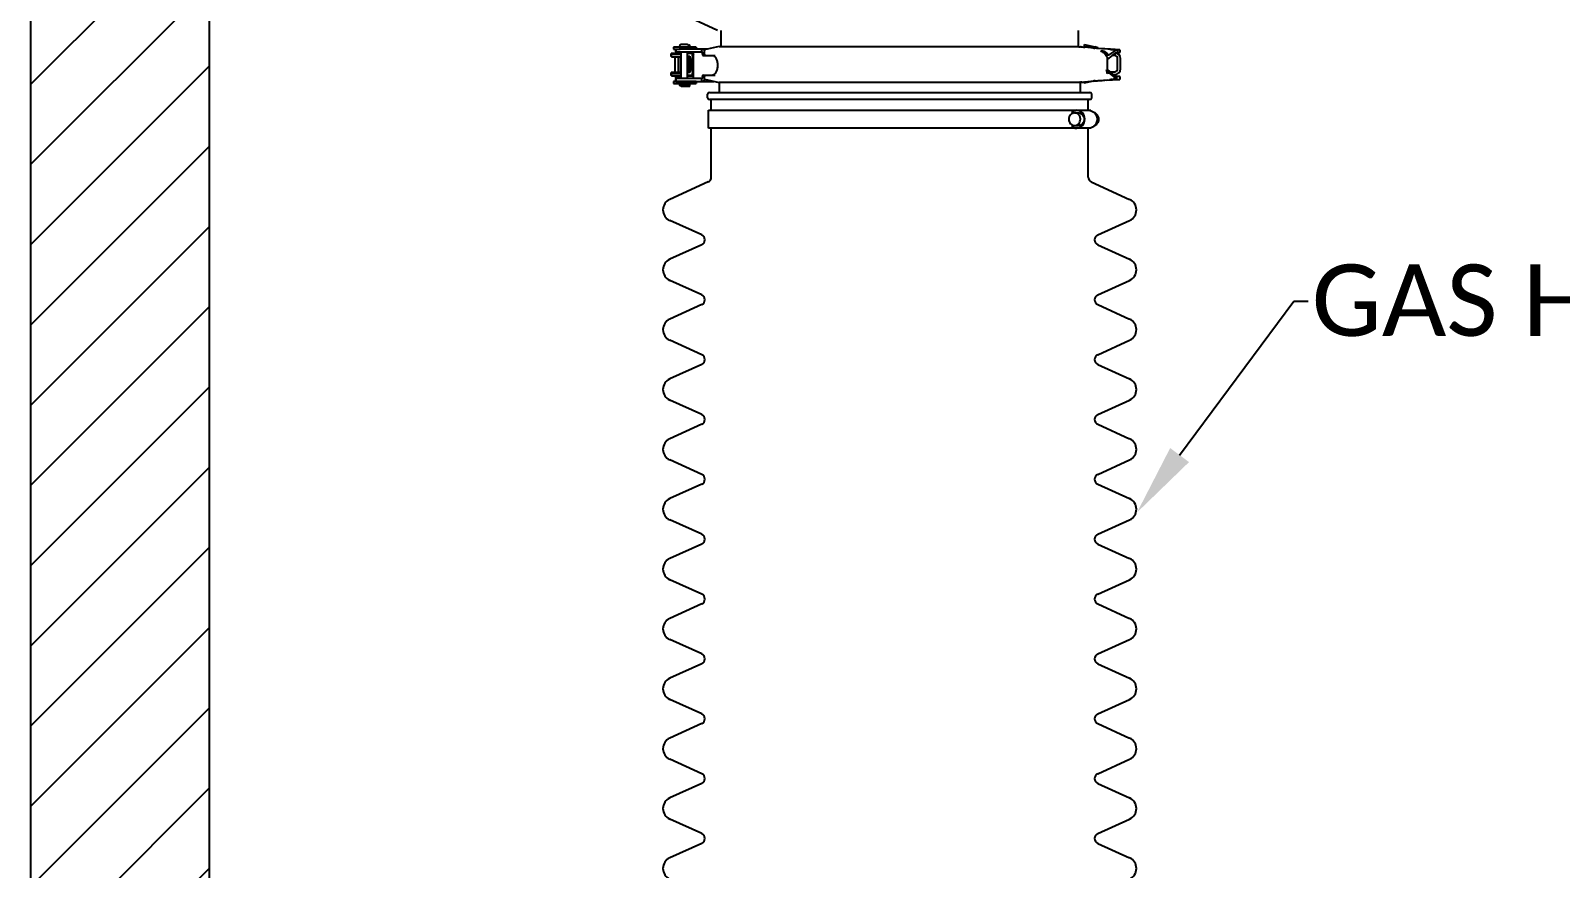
# Model space of a CAD drawing. Header units: millimetres. Extents: x 7589 to 12925, y 625 to 5429.
# Drawn here: x 11622 to 12478, y 3878 to 4347 of the extents above; entities that cross this region are included whole.
import ezdxf
from ezdxf import colors
from ezdxf.entities.mleader import LeaderData, LeaderLine
from ezdxf.math import Vec2, Vec3

# ---------------------------------------------------------------- set-up
doc = ezdxf.new("R2010")
doc.units = ezdxf.units.MM
doc.header["$LTSCALE"] = 307.34
doc.layers.get('0').update_dxf_attribs({"linetype": 'CONTINUOUS'})
doc.styles.get("Standard").update_dxf_attribs({"font": 'calibri.ttf'})

msp = doc.modelspace()

# ---------------------------------------------------------------- hatches: boundary and pattern name
h = msp.add_hatch()
h.set_pattern_fill('ANSI31', color=256, scale=10)
h.set_pattern_definition([(45, (0, -569.788), (-22.45064, 22.45064), [])])
h.paths.add_polyline_path([(11621.66213, 2364.25215), (11621.66213, 4558.80358), (11721.66213, 4558.80358), (11721.66213, 2364.25215)])

# ---------------------------------------------------------------- linework, layer by layer
for p, q in [((11621.66213, 4778.80358), (11621.66213, 2364.25215)), ((11721.66213, 4558.80358), (11721.66213, 2364.25215))]:
    msp.add_line(p, q)
at = {"color": 0, "linetype": 'Continuous'}
for p, q in [((12006.16213, 4346.80358), (11935.76348, 4379.59199)), ((12008.16213, 4337.86617), (12008.16213, 4346.80358)), ((12208.16213, 4337.84455), (12208.16213, 4346.80358)), ((11980.28019, 4332.42285), (11980.28019, 4333.92285)), ((11985.81461, 4333.92285), (11980.28019, 4333.92285)), ((11980.38935, 4332.19849), (11980.38935, 4333.39849)), ((11985.81461, 4333.39849), (11980.38982, 4333.39849)), ((11981.56461, 4337.59849), (11981.56461, 4336.39849)), ((11994.19909, 4337.59849), (11981.56461, 4337.59849)), ((11981.56461, 4336.39849), (11985.31461, 4336.39849)), ((11982.8942, 4334.90993), (11982.8942, 4336.39849)), ((11982.8942, 4334.90993), (11996.75398, 4334.90993)), ((11984.53019, 4333.92285), (11984.53019, 4334.90993)), ((11997.9417, 4336.40993), (11984.68015, 4336.40993)), ((11984.81461, 4337.99849), (11984.81461, 4337.84849)), ((11984.86449, 4337.79849), (11990.26473, 4337.79849)), ((11985.44956, 4337.79849), (11985.44956, 4337.64849)), ((11989.31461, 4338.99849), (11985.81461, 4338.99849)), ((11985.81461, 4337.59849), (11985.81461, 4337.74849)), ((11985.81461, 4319.90993), (11985.81461, 4334.90993)), ((11989.31461, 4337.59849), (11989.31461, 4337.74849)), ((11989.31461, 4319.90993), (11989.31461, 4334.90993)), ((11992.67822, 4333.92285), (11989.31461, 4333.92285)), ((11989.94956, 4338.79849), (11989.90919, 4338.79849)), ((11990.31461, 4337.99849), (11990.31461, 4337.84849)), ((11990.94956, 4337.79849), (11990.94956, 4337.64849)), ((11992.23688, 4332.45119), (11992.23688, 4333.92285)), ((11992.61766, 4334.62999), (11992.61766, 4333.92285)), ((11992.67822, 4320.40993), (11992.67822, 4334.40993)), ((11994.19956, 4337.59849), (11994.19956, 4336.40993)), ((11997.48483, 4334.40993), (11997.48483, 4336.40993)), ((12000.47329, 4336.39849), (11998.01897, 4336.39849)), ((12007.14066, 4337.86621), (11998.66825, 4336.00114)), ((11998.85459, 4334.90993), (11998.85459, 4335.40993)), ((12007.14055, 4337.86617), (12207.70911, 4337.86617)), ((12211.46495, 4338.99068), (12211.46529, 4337.56402)), ((12211.46495, 4338.99068), (12217.48283, 4337.751)), ((12214.02399, 4337.55358), (12211.85418, 4337.55358)), ((12216.80514, 4336.9956), (12211.85418, 4337.52515)), ((12214.0236, 4337.29311), (12214.02391, 4337.55358)), ((12217.48294, 4337.75098), (12217.32065, 4336.95762)), ((12221.4137, 4336.65201), (12219.47656, 4336.78266)), ((12221.20801, 4335.40778), (12221.35366, 4335.38692)), ((12228.98756, 4334.33298), (12224.33406, 4330.60358)), ((12225.13555, 4333.02703), (12228.8445, 4335.54177)), ((12228.22794, 4336.22708), (12225.79568, 4336.36166)), ((12227.11043, 4336.27619), (12227.43866, 4336.2552)), ((12227.43837, 4336.25524), (12227.1107, 4336.27616)), ((12227.18182, 4332.85019), (12229.00518, 4334.06401)), ((12231.02243, 4336.13304), (12228.22794, 4336.22708)), ((12228.7814, 4336.17189), (12228.36043, 4336.19751)), ((12228.36048, 4336.19747), (12228.65998, 4336.17911)), ((12228.65998, 4336.17911), (12228.78136, 4336.17172)), ((12228.79189, 4335.76104), (12228.71266, 4335.78471)), ((12228.79189, 4335.76106), (12229.01821, 4335.69284)), ((12230.01358, 4335.581), (12230.00401, 4335.302)), ((12230.03103, 4336.10358), (12230.01358, 4335.581)), ((12230.01358, 4335.581), (12230.01513, 4335.62965)), ((12230.01512, 4334.50358), (12231.04944, 4334.50358)), ((12230.01513, 4335.62965), (12230.03104, 4336.10358)), ((12231.04944, 4336.10358), (12230.03104, 4336.10358)), ((12231.36114, 4336.11454), (12231.36114, 4334.51447)), ((11980.28019, 4332.42285), (11980.38935, 4332.42285)), ((11980.38982, 4332.19849), (11985.81461, 4332.19849)), ((11982.54519, 4323.42285), (11982.54517, 4331.80958)), ((11984.11203, 4332.19849), (11984.11203, 4323.42285)), ((11984.53019, 4323.42285), (11984.53019, 4332.19849)), ((11989.31461, 4332.42285), (11990.71613, 4332.42285)), ((11989.31461, 4332.19849), (11990.71613, 4332.19849)), ((11989.94956, 4323.42285), (11989.94956, 4332.19849)), ((11990.71613, 4332.42285), (11990.71613, 4323.42285)), ((11991.89379, 4324.79532), (11991.89379, 4330.81184)), ((11998.17095, 4332.90993), (12004.95347, 4332.90993)), ((12224.33406, 4330.81184), (12224.33406, 4324.79532)), ((12225.83141, 4323.80358), (12224.33406, 4325.00358)), ((12224.33406, 4325.00358), (12228.98756, 4320.8667)), ((12228.54213, 4332.80358), (12227.1118, 4332.80358)), ((12230.14213, 4325.40358), (12230.14213, 4331.20358)), ((12231.74213, 4325.40358), (12231.74213, 4331.20358)), ((11980.28019, 4321.92285), (11980.28019, 4323.42285)), ((11985.81461, 4323.42285), (11980.28019, 4323.42285)), ((11980.28019, 4321.92285), (11980.38935, 4321.92285)), ((11980.38935, 4321.39849), (11980.38935, 4322.59849)), ((11985.81461, 4322.59849), (11980.38982, 4322.59849)), ((11980.38982, 4321.39849), (11985.81461, 4321.39849)), ((11981.56461, 4318.39849), (11981.56461, 4317.19849)), ((11994.18317, 4318.39849), (11981.56461, 4318.39849)), ((11981.56461, 4317.19849), (11994.19909, 4317.19849)), ((11982.8942, 4318.40993), (11982.8942, 4319.90993)), ((11996.75397, 4319.90993), (11982.8942, 4319.90993)), ((11982.8942, 4318.40993), (11997.9417, 4318.40993)), ((11983.78019, 4320.04849), (11983.78019, 4321.14849)), ((11985.81461, 4321.19849), (11983.83007, 4321.19849)), ((11985.81461, 4319.99849), (11983.83007, 4319.99849)), ((11984.53019, 4321.24849), (11984.53019, 4321.39849)), ((11985.06461, 4316.04849), (11985.06461, 4317.14849)), ((11985.11449, 4315.99849), (11990.01473, 4315.99849)), ((11985.69956, 4315.84849), (11985.69956, 4315.99849)), ((11985.81461, 4318.39849), (11985.81461, 4318.40993)), ((11990.71613, 4323.42285), (11989.31461, 4323.42285)), ((11989.31461, 4321.92285), (11992.67822, 4321.92285)), ((11989.31461, 4321.39849), (11992.50539, 4321.39849)), ((11989.31461, 4318.39849), (11989.31461, 4318.40993)), ((11990.06461, 4316.04849), (11990.06461, 4317.14849)), ((11990.64968, 4316.99849), (11990.06461, 4316.99849)), ((11990.69956, 4315.84849), (11990.69956, 4316.94849)), ((11992.23688, 4321.92285), (11992.23688, 4323.15597)), ((11992.56039, 4321.10435), (11992.56685, 4321.03004)), ((11992.56361, 4321.10435), (11992.56361, 4321.92285)), ((11992.60074, 4320.40769), (11992.60164, 4320.3819)), ((11994.19909, 4318.39849), (12004.15368, 4318.39849)), ((11994.19956, 4318.39849), (11994.19956, 4317.19849)), ((11997.48483, 4318.40993), (11997.48483, 4320.40993)), ((11998.17095, 4321.90993), (12004.95347, 4321.90993)), ((11998.85459, 4319.40993), (11998.85459, 4319.90993)), ((11998.85459, 4319.565), (12007.14066, 4317.74095)), ((12207.70338, 4317.74099), (12007.14055, 4317.74099)), ((12007.16213, 4317.74095), (12007.16213, 4312.19849)), ((12209.16213, 4317.89957), (12209.16213, 4312.19849)), ((12209.8958, 4317.93647), (12216.84553, 4318.62262)), ((12210.17785, 4317.96213), (12209.8958, 4317.93647)), ((12210.17898, 4317.96226), (12210.45475, 4317.99165)), ((12211.46495, 4317.61648), (12215.89229, 4318.52851)), ((12211.46506, 4318.0914), (12211.46495, 4317.61648)), ((12216.26379, 4318.56519), (12216.73381, 4318.61039)), ((12216.73381, 4318.61039), (12218.24581, 4318.73882)), ((12217.45932, 4318.68953), (12217.67218, 4318.70403)), ((12217.48519, 4318.69274), (12217.45932, 4318.68953)), ((12217.46169, 4318.66215), (12218.39381, 4318.7455)), ((12218.24581, 4318.73882), (12218.87688, 4318.78427)), ((12218.39381, 4318.7455), (12219.34377, 4318.8154)), ((12218.97674, 4318.79114), (12221.4137, 4318.95515)), ((12220.79101, 4318.91373), (12222.985, 4319.06009)), ((12222.32004, 4319.0161), (12224.6295, 4319.16891)), ((12223.97168, 4319.12568), (12226.07267, 4319.26358)), ((12225.27612, 4323.09598), (12228.91692, 4320.11625)), ((12225.80756, 4319.24628), (12225.61649, 4319.23379)), ((12225.68392, 4323.80358), (12228.54213, 4323.80358)), ((12225.75843, 4319.24307), (12225.80748, 4319.24628)), ((12225.80748, 4319.24627), (12228.22499, 4319.37995)), ((12225.80748, 4319.24628), (12226.07337, 4319.26363)), ((12226.07284, 4319.26359), (12225.80756, 4319.24628)), ((12226.1549, 4319.26894), (12226.07284, 4319.26359)), ((12226.88918, 4319.31643), (12226.1549, 4319.26894)), ((12226.77746, 4322.83144), (12228.86856, 4321.58038)), ((12227.01469, 4319.32447), (12226.88918, 4319.31643)), ((12226.88928, 4319.31644), (12226.96816, 4319.32149)), ((12226.96816, 4319.32149), (12227.01455, 4319.32445)), ((12227.01455, 4319.32445), (12227.25621, 4319.33982)), ((12227.25525, 4319.33979), (12227.01469, 4319.32447)), ((12227.38571, 4319.34805), (12227.25525, 4319.33979)), ((12227.38482, 4319.33343), (12227.4743, 4319.33838)), ((12227.38571, 4319.34801), (12227.38661, 4319.34807)), ((12227.8269, 4322.20358), (12228.54213, 4322.20358)), ((12227.97334, 4319.6903), (12227.93835, 4319.68106)), ((12228.0131, 4322.20358), (12229.00518, 4321.54315)), ((12228.22499, 4319.37995), (12231.00753, 4319.47379)), ((12228.59589, 4319.42302), (12228.31849, 4319.4061)), ((12228.31866, 4319.40609), (12228.5958, 4319.42306)), ((12230.00955, 4319.50358), (12231.03834, 4319.50358)), ((12231.03834, 4321.10358), (12230.05863, 4321.10358)), ((12231.35005, 4321.09256), (12231.35005, 4319.49263)), ((11985.74944, 4315.79849), (11990.64968, 4315.79849)), ((12000.66213, 4309.19849), (12000.66213, 4311.19849)), ((12001.66213, 4312.19849), (12214.66213, 4312.19849)), ((12214.66213, 4308.19849), (12001.66213, 4308.19849)), ((12002.66213, 4302.19849), (12002.66213, 4308.19849)), ((12213.66213, 4302.19849), (12213.66213, 4308.19849)), ((12215.66213, 4309.19849), (12215.66213, 4311.19849)), ((12001.16213, 4292.19849), (12001.16213, 4302.19849)), ((12001.16213, 4302.19849), (12213.82051, 4302.19849)), ((12204.96129, 4300.5556), (12204.96129, 4302.19849)), ((12205.5785, 4301.85799), (12205.41766, 4301.82494)), ((12206.0625, 4300.78602), (12208.19312, 4300.78602)), ((12213.82115, 4302.19849), (12215.16213, 4302.19849)), ((12215.16213, 4301.95596), (12215.16213, 4302.19849)), ((12215.16213, 4292.19849), (12001.16213, 4292.19849)), ((12002.66213, 4264.81097), (12002.66213, 4292.19849)), ((12204.96129, 4292.19849), (12204.96129, 4293.84007)), ((12205.41766, 4292.57203), (12205.5785, 4292.53899)), ((12206.0625, 4293.61096), (12208.19312, 4293.61096)), ((12213.66213, 4264.81097), (12213.66213, 4292.19849)), ((12215.16213, 4292.19849), (12215.16213, 4292.44102)), ((12000.89936, 4262.07798), (11979.45481, 4252.36997)), ((12215.4249, 4262.07798), (12236.86945, 4252.36997)), ((11997.33745, 4232.43148), (11979.45481, 4240.527)), ((12218.98681, 4232.43148), (12236.86945, 4240.527)), ((11997.33745, 4226.96549), (11979.45481, 4218.86997)), ((12218.98681, 4226.96549), (12236.86945, 4218.86997)), ((11997.33745, 4198.93148), (11979.45481, 4207.027)), ((12218.98681, 4198.93148), (12236.86945, 4207.027)), ((11997.33745, 4193.46549), (11979.45481, 4185.36997)), ((12218.98681, 4193.46549), (12236.86945, 4185.36997)), ((11997.33745, 4165.43148), (11979.45481, 4173.527)), ((12218.98681, 4165.43148), (12236.86945, 4173.527)), ((11997.33745, 4159.96549), (11979.45481, 4151.86997)), ((12218.98681, 4159.96549), (12236.86945, 4151.86997)), ((11997.33745, 4131.93148), (11979.45481, 4140.027)), ((12218.98681, 4131.93148), (12236.86945, 4140.027)), ((11997.33745, 4126.46549), (11979.45481, 4118.36997)), ((12218.98681, 4126.46549), (12236.86945, 4118.36997)), ((11997.33745, 4098.43148), (11979.45481, 4106.527)), ((12218.98681, 4098.43148), (12236.86945, 4106.527)), ((11997.33745, 4092.96549), (11979.45481, 4084.86997)), ((12218.98681, 4092.96549), (12236.86945, 4084.86997)), ((11997.33745, 4064.93148), (11979.45481, 4073.027)), ((12218.98681, 4064.93148), (12236.86945, 4073.027)), ((11997.33745, 4059.46549), (11979.45481, 4051.36997)), ((12218.98681, 4059.46549), (12236.86945, 4051.36997)), ((11997.33745, 4031.43148), (11979.45481, 4039.527)), ((12218.98681, 4031.43148), (12236.86945, 4039.527)), ((11997.33745, 4025.96549), (11979.45481, 4017.86997)), ((12218.98681, 4025.96549), (12236.86945, 4017.86997)), ((11997.33745, 3997.93148), (11979.45481, 4006.027)), ((12218.98681, 3997.93148), (12236.86945, 4006.027)), ((11997.33745, 3992.46549), (11979.45481, 3984.36997)), ((12218.98681, 3992.46549), (12236.86945, 3984.36997)), ((11997.33745, 3964.43148), (11979.45481, 3972.527)), ((12218.98681, 3964.43148), (12236.86945, 3972.527)), ((11997.33745, 3958.96549), (11979.45481, 3950.86997)), ((12218.98681, 3958.96549), (12236.86945, 3950.86997)), ((11997.33745, 3930.93148), (11979.45481, 3939.027)), ((12218.98681, 3930.93148), (12236.86945, 3939.027)), ((11997.33745, 3925.46549), (11979.45481, 3917.36997)), ((12218.98681, 3925.46549), (12236.86945, 3917.36997)), ((11997.33745, 3897.43148), (11979.45481, 3905.527)), ((12218.98681, 3897.43148), (12236.86945, 3905.527)), ((11997.33745, 3891.96549), (11979.45481, 3883.86997)), ((12218.98681, 3891.96549), (12236.86945, 3883.86997))]:
    msp.add_line(p, q, dxfattribs=at)
for points in [[(11982.76985, 4335.2055), (11982.76135, 4334.62681), (11982.73538, 4333.92285)], [(11982.8942, 4335.72862), (11982.89051, 4335.72314), (11982.78768, 4335.40521), (11982.76976, 4335.20551)], [(12219.34377, 4336.79176), (12218.39381, 4336.86166), (12216.51119, 4337.02999), (12215.73517, 4337.11005)], [(12226.06515, 4336.34404), (12224.69969, 4336.4336), (12222.99652, 4336.5463), (12221.4137, 4336.65201)], [(11982.70714, 4321.38436), (11982.72863, 4321.02983), (11982.74667, 4320.63885), (11982.76011, 4320.2207), (11982.7682, 4319.78179), (11982.76985, 4319.59148)], [(11982.76976, 4319.59146), (11982.78768, 4319.39177), (11982.89051, 4319.07384), (11982.8942, 4319.06836)]]:
    msp.add_lwpolyline(points, dxfattribs=at)
for centre, radius, start, end in [((11985.81461, 4337.99849), 1, 90, 180), ((11984.86461, 4337.84849), 0.05, 180, 269.86695149), ((11985.49956, 4337.64849), 0.05, 180, 247.39525164), ((11985.76461, 4337.74849), 0.05, 0, 89.89156026), ((11989.31461, 4337.99849), 1, 0, 90), ((11989.36461, 4337.74849), 0.05, 90.10869829, 180), ((11989.94956, 4337.79849), 1, 0, 90), ((11990.26461, 4337.84849), 0.05, 270.13966447, 0), ((11990.89956, 4337.64849), 0.05, 292.59978638, 0), ((11968.1082, 4335.26083), 24.50795, 358.00677191, 358.55602227), ((12214.00207, 4327.92654), 9.62706, 70.05041992, 89.86958431), ((12216.56591, 4333.24331), 4.6, 50.35201995, 78.50217244), ((12219.5276, 4331.15688), 4.25675, 72.37552503, 72.92712236), ((12219.52752, 4331.15757), 4.25611, 72.26971824, 72.92260501), ((12219.52559, 4331.15057), 4.26337, 71.27343488, 72.37534977), ((12219.52038, 4331.13575), 4.27907, 69.16377194, 72.267618), ((12220.78731, 4335.66022), 0.43481, 275.57582723, 281.76320251), ((12220.77887, 4335.70407), 0.47942, 281.67642558, 283.04477345), ((12220.76816, 4335.74819), 0.52482, 283.09643396, 287.73719903), ((12219.51878, 4331.13088), 4.2842, 69.16692704, 71.27186184), ((12220.64934, 4336.03547), 0.83624, 295.89541922, 299.73608531), ((12220.65602, 4336.02293), 0.82205, 295.85924055, 298.95316943), ((12219.51414, 4331.11905), 4.29689, 67.76445481, 69.16519436), ((12219.51659, 4331.12475), 4.2907, 68.41444392, 69.16871487), ((12220.621, 4336.08727), 0.8953, 298.92060392, 299.66812634), ((12220.60504, 4336.11469), 0.927, 299.68439181, 300.4351155), ((12219.51948, 4331.13202), 4.28288, 67.25316489, 68.4145083), ((12219.51169, 4331.11304), 4.30338, 67.2554447, 67.76459131), ((12219.50291, 4331.09259), 4.32564, 64.00105737, 67.25292967), ((12219.52086, 4331.13534), 4.27929, 66.65765609, 67.25304035), ((12220.22511, 4328.12003), 7.3537, 81.18357611, 82.31922254), ((12219.50376, 4331.09673), 4.32152, 63.9871788, 66.65238836), ((12220.29605, 4328.54714), 6.92076, 76.1632466, 81.22194084), ((12220.33462, 4328.73752), 6.72704, 75.9726648, 81.28706169), ((12219.47587, 4331.03891), 4.38571, 62.38591483, 63.99099044), ((12219.49218, 4331.07034), 4.35034, 62.38418472, 64.00247809), ((12219.46841, 4331.02442), 4.402, 57.59574369, 62.38731886), ((12219.47369, 4331.03579), 4.38953, 57.57528174, 62.37937351), ((12220.45214, 4329.18033), 6.26862, 70.54450264, 76.16443041), ((12220.4329, 4329.12501), 6.32728, 70.54709166, 75.98556235), ((12256.55551, 4793.76398), 458.43437, 266.35848308, 266.47392011), ((12221.63223, 4312.08776), 24.73217, 73.36435999, 74.29676072), ((12221.59876, 4311.98036), 24.84461, 73.36130749, 74.28950401), ((12217.35834, 4297.6964), 39.74474, 73.28121018, 73.40042463), ((12263.02828, 4896.88862), 561.76183, 266.50487818, 266.6191469), ((12202.82221, 4249.17318), 90.39846, 73.15499331, 73.3048104), ((12226.9524, 4342.46505), 8.34293, 285.03971144, 285.72618744), ((12227.18779, 4341.62985), 7.47519, 285.72459632, 286.46306432), ((12227.41758, 4340.85209), 6.66419, 286.46352248, 287.26019435), ((12228.54213, 4331.20358), 3.2, 0, 75.63401817), ((12227.95572, 4339.25948), 4.98324, 289.63072367, 292.08066992), ((12230.0283, 4346.7888), 12.28524, 269.17111858, 269.82692698), ((12230.01533, 4343.76175), 9.25817, 269.85059809, 269.99869329), ((12264.91457, 4334.23706), 34.92658, 178.47406347, 179.21560678), ((12256.78933, 4334.40459), 26.79987, 178.37771482, 179.33592611), ((12270.61675, 4334.06181), 40.63147, 178.25098745, 178.44655462), ((12290.34698, 4333.46296), 60.37066, 177.98939419, 178.3824103), ((12231.06055, 4342.83442), 8.33093, 269.92356987, 271.0971841), ((12228.54213, 4331.20358), 1.6, 0, 90), ((12228.54213, 4325.40358), 3.2, 270, 0), ((12228.54213, 4325.40358), 1.6, 270, 0), ((11983.83019, 4321.14849), 0.05, 90.14075489, 180), ((11983.83019, 4320.04849), 0.05, 180, 269.85924512), ((11984.48019, 4321.24849), 0.05, 270.10966005, 0), ((11985.11461, 4317.14849), 0.05, 90.13725763, 180), ((11985.11461, 4316.04849), 0.05, 180, 269.86274237), ((11990.01461, 4316.04849), 0.05, 270.13690431, 0), ((11990.01461, 4317.14849), 0.05, 0, 89.8571047), ((11990.64956, 4316.94849), 0.05, 0, 89.86274237), ((11968.84234, 4319.58338), 23.77272, 1.41687163, 1.92491854), ((12223.52223, 4343.34499), 24.14713, 275.00954613, 275.41653704), ((12221.77276, 4360.38662), 41.27726, 275.36308992, 275.59954103), ((12223.31859, 4344.68278), 25.49752, 275.58571012, 276.18346199), ((12224.11619, 4337.1935), 17.96704, 275.38262206, 276.76386503), ((12224.7081, 4332.24514), 12.98341, 276.74184563, 279.32637058), ((12225.17167, 4329.41619), 10.11673, 279.3321077, 282.56879823), ((12225.09312, 4329.70959), 10.41861, 279.58696204, 281.76645622), ((12224.79866, 4331.14947), 11.88828, 281.7406546, 282.50618204), ((12224.13989, 4334.0369), 14.84987, 282.57515969, 284.8204296), ((12224.27823, 4333.30036), 14.10244, 282.67792144, 285.04242373), ((12224.06326, 4334.12159), 14.95133, 285.02120944, 285.16025203), ((12265.64687, 3712.22418), 608.32825, 93.36553361, 93.49183866), ((12230.07094, 4308.53977), 12.56381, 90.05616163, 91.06159555), ((12230.01143, 4310.27844), 9.22514, 90.01170014, 90.47828452), ((12231.04937, 4311.22077), 8.2829, 88.89585933, 90.07627994), ((11985.74956, 4315.84849), 0.05, 180, 269.8630957), ((11990.64956, 4315.84849), 0.05, 270.13725762, 0), ((12001.66213, 4311.19849), 1, 90, 180), ((12001.66213, 4309.19849), 1, 180, 270), ((12214.66213, 4311.19849), 1, 0, 90), ((12214.66213, 4309.19849), 1, 270, 0), ((11999.66213, 4264.81097), 3, 294.35639125, 0), ((12216.66213, 4264.81097), 3, 180, 245.64360875), ((11982.13548, 4246.44849), 6.5, 114.35639125, 245.64360875), ((12234.18878, 4246.44849), 6.5, 294.35639125, 65.64360875), ((11996.10022, 4229.69849), 3, 294.35639125, 65.64360875), ((12220.22404, 4229.69849), 3, 114.35639125, 245.64360875), ((11982.13548, 4212.94849), 6.5, 114.35639125, 245.64360875), ((12234.18878, 4212.94849), 6.5, 294.35639125, 65.64360875), ((11996.10022, 4196.19849), 3, 294.35639125, 65.64360875), ((12220.22404, 4196.19849), 3, 114.35639125, 245.64360875), ((11982.13548, 4179.44849), 6.5, 114.35639125, 245.64360875), ((12234.18878, 4179.44849), 6.5, 294.35639125, 65.64360875), ((11996.10022, 4162.69849), 3, 294.35639125, 65.64360875), ((12220.22404, 4162.69849), 3, 114.35639125, 245.64360875), ((11982.13548, 4145.94849), 6.5, 114.35639125, 245.64360875), ((12234.18878, 4145.94849), 6.5, 294.35639125, 65.64360875), ((11996.10022, 4129.19849), 3, 294.35639125, 65.64360875), ((12220.22404, 4129.19849), 3, 114.35639125, 245.64360875), ((11982.13548, 4112.44849), 6.5, 114.35639125, 245.64360875), ((12234.18878, 4112.44849), 6.5, 294.35639125, 65.64360875), ((11996.10022, 4095.69849), 3, 294.35639125, 65.64360875), ((12220.22404, 4095.69849), 3, 114.35639125, 245.64360875), ((11982.13548, 4078.94849), 6.5, 114.35639125, 245.64360875), ((12234.18878, 4078.94849), 6.5, 294.35639125, 65.64360875), ((11996.10022, 4062.19849), 3, 294.35639125, 65.64360875), ((12220.22404, 4062.19849), 3, 114.35639125, 245.64360875), ((11982.13548, 4045.44849), 6.5, 114.35639125, 245.64360875), ((12234.18878, 4045.44849), 6.5, 294.35639125, 65.64360875), ((11996.10022, 4028.69849), 3, 294.35639125, 65.64360875), ((12220.22404, 4028.69849), 3, 114.35639125, 245.64360875), ((11982.13548, 4011.94849), 6.5, 114.35639125, 245.64360875), ((12234.18878, 4011.94849), 6.5, 294.35639125, 65.64360875), ((11996.10022, 3995.19849), 3, 294.35639125, 65.64360875), ((12220.22404, 3995.19849), 3, 114.35639125, 245.64360875), ((11982.13548, 3978.44849), 6.5, 114.35639125, 245.64360875), ((12234.18878, 3978.44849), 6.5, 294.35639125, 65.64360875), ((11996.10022, 3961.69849), 3, 294.35639125, 65.64360875), ((12220.22404, 3961.69849), 3, 114.35639125, 245.64360875), ((11982.13548, 3944.94849), 6.5, 114.35639125, 245.64360875), ((12234.18878, 3944.94849), 6.5, 294.35639125, 65.64360875), ((11996.10022, 3928.19849), 3, 294.35639125, 65.64360875), ((12220.22404, 3928.19849), 3, 114.35639125, 245.64360875), ((11982.13548, 3911.44849), 6.5, 114.35639125, 245.64360875), ((12234.18878, 3911.44849), 6.5, 294.35639125, 65.64360875), ((11996.10022, 3894.69849), 3, 294.35639125, 65.64360875), ((12220.22404, 3894.69849), 3, 114.35639125, 245.64360875), ((11982.13548, 3877.94849), 6.5, 114.35639125, 245.64360875), ((12234.18878, 3877.94849), 6.5, 294.35639125, 65.64360875)]:
    msp.add_arc(centre, radius, start, end, dxfattribs=at)
for points in [[(11982.93503, 4334.17804), (11982.92413, 4334.09095), (11982.90665, 4334.00437), (11982.8821, 4333.9201)], [(11992.65936, 4333.35351), (11992.17046, 4332.61602), (11991.89379, 4331.69666), (11991.89379, 4330.81184)], [(12209.73689, 4337.68115), (12209.59765, 4337.68361), (12209.45817, 4337.6928), (12209.32026, 4337.71213)], [(12216.80514, 4336.9956), (12217.01311, 4336.97335), (12217.22116, 4336.95083), (12217.42814, 4336.92073)], [(12221.20803, 4335.40773), (12221.1625, 4335.37164), (12221.11464, 4335.3381), (12221.06415, 4335.30934)], [(12221.07463, 4335.31543), (12221.12125, 4335.34282), (12221.16562, 4335.37419), (12221.20798, 4335.40779)], [(12223.591, 4334.59177), (12223.26088, 4334.79532), (12222.90564, 4334.96153), (12222.54006, 4335.09101)], [(12222.54008, 4335.0911), (12222.90566, 4334.9616), (12223.2606, 4334.79488), (12223.59097, 4334.59172)], [(12223.59097, 4334.59172), (12223.93244, 4334.38174), (12224.25211, 4334.12902), (12224.52896, 4333.83911)], [(12224.52896, 4333.83911), (12224.25116, 4334.12811), (12223.93223, 4334.38139), (12223.591, 4334.59177)], [(12224.52896, 4333.83911), (12224.7623, 4333.59475), (12224.94495, 4333.306), (12225.13555, 4333.02702)], [(12225.13555, 4333.02702), (12224.97196, 4333.32265), (12224.76311, 4333.59553), (12224.52896, 4333.83911)], [(12226.06515, 4336.34404), (12226.41357, 4336.32127), (12226.76199, 4336.29857), (12227.11043, 4336.27619)], [(12227.1107, 4336.27616), (12226.76216, 4336.29854), (12226.41366, 4336.32126), (12226.06515, 4336.34404)], [(12228.36043, 4336.19751), (12228.05306, 4336.21649), (12227.74571, 4336.23571), (12227.43837, 4336.25524)], [(12228.78141, 4336.17172), (12229.15414, 4336.14907), (12229.52688, 4336.1267), (12229.89964, 4336.10448)], [(12229.01821, 4335.69284), (12228.98013, 4335.62659), (12228.90483, 4335.58966), (12228.84184, 4335.5464)], [(12229.00518, 4334.06401), (12229.06048, 4334.10082), (12229.11637, 4334.13752), (12229.16622, 4334.18144)], [(12229.39491, 4334.488), (12229.47364, 4334.51269), (12229.55213, 4334.53824), (12229.62987, 4334.56587)], [(11982.54517, 4331.80958), (11982.54517, 4331.93964), (11982.55821, 4332.06972), (11982.5765, 4332.19849)], [(11991.89379, 4324.79532), (11991.89379, 4323.91049), (11992.17047, 4322.99112), (11992.65938, 4322.25362)], [(12224.07784, 4332.30869), (12224.24602, 4331.83124), (12224.33417, 4331.31805), (12224.33406, 4330.81184)], [(12224.33406, 4324.79532), (12224.33406, 4324.13123), (12224.37967, 4323.46788), (12224.41106, 4322.80454)], [(12209.34755, 4317.89957), (12209.4743, 4317.91746), (12209.60236, 4317.92694), (12209.73031, 4317.93065)], [(12209.8958, 4317.93647), (12209.84102, 4317.93422), (12209.78623, 4317.9319), (12209.73141, 4317.93119)], [(12210.44594, 4317.95626), (12210.78443, 4317.97784), (12211.12239, 4318.00773), (12211.45991, 4318.04125)], [(12226.82828, 4319.43648), (12226.57511, 4319.39387), (12226.32022, 4319.36136), (12226.06499, 4319.3336)], [(12226.07337, 4319.26363), (12226.34533, 4319.28136), (12226.6173, 4319.29901), (12226.88928, 4319.31644)], [(12228.31849, 4319.4061), (12228.00755, 4319.38705), (12227.69662, 4319.3677), (12227.38571, 4319.34805)], [(12227.38661, 4319.34807), (12227.69727, 4319.36767), (12228.00796, 4319.387), (12228.31866, 4319.40609)], [(12227.97333, 4319.6906), (12228.33311, 4319.78808), (12228.68729, 4319.90536), (12229.04652, 4320.00484)], [(12229.04652, 4320.00483), (12228.69122, 4319.89203), (12228.33365, 4319.78588), (12227.97334, 4319.6903)], [(12229.93446, 4319.50326), (12229.48825, 4319.47678), (12229.04205, 4319.45013), (12228.59589, 4319.42302)], [(12229.10443, 4321.42735), (12229.02721, 4321.4817), (12228.94883, 4321.53564), (12228.86412, 4321.57739)], [(12228.91692, 4320.11625), (12228.96081, 4320.08034), (12229.0048, 4320.04423), (12229.04468, 4320.0039)], [(12229.13167, 4320.7754), (12229.07637, 4320.79011), (12229.02458, 4320.82894), (12228.99307, 4320.87672)], [(12229.35799, 4320.71167), (12229.28137, 4320.73459), (12229.20448, 4320.75689), (12229.12658, 4320.77499)], [(12229.42219, 4321.25468), (12229.33472, 4321.3071), (12229.25099, 4321.36581), (12229.16946, 4321.42705)], [(12205.41766, 4301.82498), (12205.22109, 4301.82401), (12205.01306, 4302.00885), (12204.96129, 4302.19849)], [(12207.22355, 4302.19842), (12206.66358, 4302.19857), (12206.09321, 4302.07854), (12205.5785, 4301.85799)], [(12207.8564, 4300.18817), (12207.3481, 4300.56086), (12206.6928, 4300.78602), (12206.0625, 4300.78602)], [(12213.82115, 4302.19842), (12214.87012, 4302.19816), (12215.96945, 4301.8015), (12216.78568, 4301.14262)], [(12204.96129, 4292.19849), (12205.01306, 4292.38813), (12205.22109, 4292.57296), (12205.41766, 4292.57199)], [(12205.5785, 4292.53899), (12206.09321, 4292.31843), (12206.66358, 4292.19841), (12207.22355, 4292.19856)], [(12216.78569, 4293.25437), (12215.96947, 4292.59548), (12214.87013, 4292.19882), (12213.82115, 4292.19856)]]:
    msp.add_open_spline(points, degree=3, dxfattribs=at)
for points, knots in [([(11992.15954, 4334.90993), (11992.28945, 4334.90985), (11992.56054, 4334.80939), (11992.67822, 4334.53987), (11992.67822, 4334.40993)], [0, 0, 0, 0, 0.499926425, 1, 1, 1, 1]), ([(11992.57749, 4333.91427), (11992.5799, 4333.95132), (11992.58977, 4334.11593), (11992.59686, 4334.28071), (11992.60132, 4334.40841)], [0, 0, 0, 0, 0.225155847, 1, 1, 1, 1]), ([(11996.7537, 4334.90993), (11996.82899, 4334.90989), (11996.98161, 4334.89391), (11997.20358, 4334.81632), (11997.40851, 4334.67033), (11997.48483, 4334.49931), (11997.48483, 4334.40993)], [0, 0, 0, 0, 0.233637805, 0.471801057, 0.722644041, 1, 1, 1, 1]), ([(11997.48483, 4334.90993), (11997.48483, 4334.65389), (11997.51548, 4334.17569), (11997.62817, 4333.61677), (11997.7741, 4333.2576), (11997.90638, 4333.03269), (11998.06886, 4332.90993), (11998.17095, 4332.90993)], [0, 0, 0, 0, 0.3447515, 0.643290298, 0.764062743, 0.862536373, 1, 1, 1, 1]), ([(11997.9415, 4336.40993), (11998.17759, 4336.40984), (11998.67964, 4336.17453), (11998.85459, 4335.66215), (11998.85459, 4335.40993)], [0, 0, 0, 0, 0.48348001, 1, 1, 1, 1]), ([(11999.53884, 4332.90993), (11999.43692, 4332.90993), (11999.2749, 4333.03293), (11999.14293, 4333.25762), (11998.99751, 4333.61685), (11998.88506, 4334.1757), (11998.85459, 4334.65388), (11998.85459, 4334.90993)], [0, 0, 0, 0, 0.137281192, 0.2356899, 0.356468079, 0.655091729, 1, 1, 1, 1]), ([(12207.70911, 4337.86617), (12207.807, 4337.86616), (12208.34658, 4337.8436), (12208.88267, 4337.77349), (12209.32021, 4337.71216)], [0, 0, 0, 0, 0.181372925, 1, 1, 1, 1]), ([(12209.73689, 4337.68114), (12209.89747, 4337.67831), (12210.60496, 4337.65159), (12211.31007, 4337.58336), (12211.85418, 4337.52515)], [0, 0, 0, 0, 0.226906838, 1, 1, 1, 1]), ([(12220.77736, 4335.22603), (12220.78595, 4335.22565), (12220.80337, 4335.22554), (12220.82074, 4335.22664), (12220.8295, 4335.22748)], [0, 0, 0, 0, 0.494293286, 1, 1, 1, 1]), ([(12220.8759, 4335.23456), (12220.86779, 4335.23289), (12220.85169, 4335.23), (12220.83545, 4335.22803), (12220.82742, 4335.2273)], [0, 0, 0, 0, 0.506378211, 1, 1, 1, 1]), ([(12220.87595, 4335.23454), (12220.88462, 4335.23634), (12220.90212, 4335.24047), (12220.91938, 4335.24552), (12220.92808, 4335.2483)], [0, 0, 0, 0, 0.492499979, 1, 1, 1, 1]), ([(12221.01456, 4335.2832), (12221.0002, 4335.27625), (12220.97176, 4335.26356), (12220.94249, 4335.25292), (12220.92805, 4335.24831)], [0, 0, 0, 0, 0.512823996, 1, 1, 1, 1]), ([(12220.92808, 4335.2483), (12220.94251, 4335.2529), (12220.97177, 4335.26355), (12221.00019, 4335.27624), (12221.01455, 4335.28319)], [0, 0, 0, 0, 0.487165162, 1, 1, 1, 1]), ([(12221.82731, 4334.74097), (12222.06567, 4334.61961), (12223.02346, 4334.04642), (12223.79527, 4333.11099), (12224.07784, 4332.30869)], [0, 0, 0, 0, 0.239228316, 1, 1, 1, 1]), ([(12225.13555, 4333.02702), (12224.90375, 4332.86966), (12224.22748, 4333.30509), (12223.53284, 4333.77198), (12222.68158, 4334.29094), (12222.11559, 4334.59427), (12221.82738, 4334.74098)], [0, 0, 0, 0, 0.223986361, 0.482285282, 0.74144507, 1, 1, 1, 1]), ([(12228.98756, 4334.33298), (12229.00328, 4334.34557), (12229.03457, 4334.36922), (12229.06865, 4334.38901), (12229.08608, 4334.39672)], [0, 0, 0, 0, 0.513824212, 1, 1, 1, 1]), ([(12229.89961, 4336.10449), (12229.76377, 4336.10621), (12229.4501, 4335.97049), (12229.16966, 4335.80922), (12229.01821, 4335.69284)], [0, 0, 0, 0, 0.415621999, 1, 1, 1, 1]), ([(12229.08608, 4334.39672), (12229.09119, 4334.39899), (12229.10146, 4334.40313), (12229.11201, 4334.40648), (12229.11729, 4334.4079)], [0, 0, 0, 0, 0.505560811, 1, 1, 1, 1]), ([(12229.85058, 4334.50484), (12229.80205, 4334.50541), (12229.54833, 4334.45787), (12229.33385, 4334.30359), (12229.16946, 4334.18011)], [0, 0, 0, 0, 0.190963382, 1, 1, 1, 1]), ([(12229.82898, 4334.64173), (12229.84749, 4334.64922), (12229.88339, 4334.66393), (12229.91891, 4334.67953), (12229.93598, 4334.68748)], [0, 0, 0, 0, 0.514732896, 1, 1, 1, 1]), ([(12230.03104, 4336.10358), (12230.01051, 4336.10358), (12229.96474, 4336.1036), (12229.91897, 4336.10434), (12229.89372, 4336.10494)], [0, 0, 0, 0, 0.448351987, 1, 1, 1, 1]), ([(12229.93598, 4334.68748), (12229.94547, 4334.6919), (12229.96406, 4334.70083), (12229.98236, 4334.71034), (12229.99126, 4334.7152)], [0, 0, 0, 0, 0.507903527, 1, 1, 1, 1]), ([(12231.36114, 4336.11454), (12231.36113, 4336.08827), (12231.19291, 4336.13465), (12231.1272, 4336.10358), (12231.04944, 4336.10358)], [0, 0, 0, 0, 0.252548749, 1, 1, 1, 1]), ([(12231.22007, 4334.50502), (12231.25532, 4334.50575), (12231.28545, 4334.51894), (12231.36114, 4334.50253), (12231.36114, 4334.51447)], [0, 0, 0, 0, 0.747110172, 1, 1, 1, 1]), ([(12003.38544, 4332.90993), (12003.55663, 4332.90993), (12003.92317, 4332.83073), (12004.42807, 4332.50888), (12004.89699, 4332.00504), (12005.49093, 4331.04812), (12006.00989, 4329.49241), (12006.22415, 4327.4096), (12006.0097, 4325.32703), (12005.49119, 4323.7713), (12004.89671, 4322.81493), (12004.42814, 4322.31088), (12003.92314, 4321.98913), (12003.55663, 4321.90993), (12003.38544, 4321.90993)], [0, 0, 0, 0, 0.038741494, 0.082426159, 0.133597003, 0.193261396, 0.336131405, 0.500028762, 0.663904585, 0.806755365, 0.866400968, 0.917576454, 0.961258864, 1, 1, 1, 1]), ([(12224.41106, 4322.80454), (12224.37589, 4322.99584), (12224.25481, 4323.67061), (12224.06971, 4324.33452), (12223.89965, 4324.79532)], [0, 0, 0, 0, 0.28366826, 1, 1, 1, 1]), ([(11992.67822, 4320.40993), (11992.67822, 4320.27998), (11992.56054, 4320.01045), (11992.28944, 4319.91), (11992.15954, 4319.90993)], [0, 0, 0, 0, 0.500098486, 1, 1, 1, 1]), ([(11992.56044, 4321.1043), (11992.55368, 4321.17762), (11992.54407, 4321.27788), (11992.52431, 4321.36401), (11992.51318, 4321.39849), (11992.50542, 4321.39849)], [0, 0, 0, 0, 0.731343643, 0.922861725, 1, 1, 1, 1]), ([(11992.56681, 4321.03004), (11992.57038, 4320.98611), (11992.58543, 4320.77888), (11992.59491, 4320.57128), (11992.60074, 4320.40769)], [0, 0, 0, 0, 0.212126582, 1, 1, 1, 1]), ([(11996.7537, 4319.90993), (11996.82899, 4319.90996), (11996.98162, 4319.92594), (11997.20358, 4320.00353), (11997.40851, 4320.14952), (11997.48483, 4320.32054), (11997.48483, 4320.40993)], [0, 0, 0, 0, 0.233638928, 0.471803143, 0.72264738, 1, 1, 1, 1]), ([(11998.17095, 4321.90993), (11998.06884, 4321.90993), (11997.90645, 4321.78706), (11997.77403, 4321.56225), (11997.62821, 4321.20304), (11997.5154, 4320.64417), (11997.48483, 4320.16596), (11997.48483, 4319.90993)], [0, 0, 0, 0, 0.137485481, 0.235932899, 0.356711956, 0.655248258, 1, 1, 1, 1]), ([(11998.85459, 4319.40993), (11998.85459, 4319.1576), (11998.71109, 4318.76292), (11998.30462, 4318.46422), (11998.06047, 4318.40997), (11997.9415, 4318.40993)], [0, 0, 0, 0, 0.511273583, 0.758933509, 1, 1, 1, 1]), ([(11998.85459, 4319.90993), (11998.85459, 4320.16597), (11998.88514, 4320.64414), (11998.99747, 4321.20304), (11999.143, 4321.56223), (11999.27483, 4321.78703), (11999.43694, 4321.90993), (11999.53884, 4321.90993)], [0, 0, 0, 0, 0.344908043, 0.643534139, 0.764305714, 0.862740687, 1, 1, 1, 1]), ([(12209.34756, 4317.89956), (12209.17443, 4317.87513), (12208.62868, 4317.80391), (12208.0793, 4317.74102), (12207.70338, 4317.74099)], [0, 0, 0, 0, 0.317460355, 1, 1, 1, 1]), ([(12217.45932, 4318.6895), (12217.41331, 4318.68349), (12217.209, 4318.65866), (12217.00418, 4318.63829), (12216.84553, 4318.62262)], [0, 0, 0, 0, 0.225443339, 1, 1, 1, 1]), ([(12224.41106, 4322.80453), (12224.54946, 4322.91356), (12224.73782, 4323.08189), (12225.06149, 4323.21494), (12225.21758, 4323.14388), (12225.27619, 4323.09594)], [0, 0, 0, 0, 0.532726071, 0.771058139, 1, 1, 1, 1]), ([(12229.00518, 4321.54315), (12229.02598, 4321.5293), (12229.0672, 4321.50188), (12229.10748, 4321.47305), (12229.12688, 4321.45806)], [0, 0, 0, 0, 0.504854656, 1, 1, 1, 1]), ([(12229.9344, 4319.50326), (12229.79385, 4319.5021), (12229.46574, 4319.66146), (12229.19755, 4319.86871), (12229.04651, 4320.00485)], [0, 0, 0, 0, 0.408726766, 1, 1, 1, 1]), ([(12229.10443, 4321.42736), (12229.17224, 4321.37969), (12229.39464, 4321.23465), (12229.65191, 4321.09856), (12229.83817, 4321.10143)], [0, 0, 0, 0, 0.307935405, 1, 1, 1, 1]), ([(12229.12688, 4321.45806), (12229.13365, 4321.45283), (12229.14695, 4321.44227), (12229.1599, 4321.43129), (12229.16622, 4321.42572)], [0, 0, 0, 0, 0.503789196, 1, 1, 1, 1]), ([(12229.99132, 4320.47775), (12229.95108, 4320.49934), (12229.74383, 4320.58855), (12229.52992, 4320.65996), (12229.35797, 4320.71168)], [0, 0, 0, 0, 0.202740155, 1, 1, 1, 1]), ([(12231.35005, 4321.09256), (12231.35004, 4321.11883), (12231.18183, 4321.07256), (12231.11611, 4321.10358), (12231.03834, 4321.10358)], [0, 0, 0, 0, 0.252559223, 1, 1, 1, 1]), ([(12231.20898, 4319.50213), (12231.24423, 4319.5014), (12231.27436, 4319.48824), (12231.35005, 4319.50457), (12231.35005, 4319.49263)], [0, 0, 0, 0, 0.747084104, 1, 1, 1, 1]), ([(12206.0625, 4300.78602), (12205.22118, 4300.78602), (12203.43062, 4299.93221), (12202.81699, 4298.10147), (12202.81699, 4297.19849)], [0, 0, 0, 0, 0.482328162, 1, 1, 1, 1]), ([(12211.74628, 4297.19849), (12211.74628, 4298.45696), (12210.89143, 4301.00863), (12208.396, 4302.19811), (12207.22355, 4302.19842)], [0, 0, 0, 0, 0.517693222, 1, 1, 1, 1]), ([(12209.30802, 4297.19849), (12209.30802, 4297.7785), (12209.05573, 4298.93295), (12208.30682, 4299.85793), (12207.8564, 4300.18817)], [0, 0, 0, 0, 0.509443095, 1, 1, 1, 1]), ([(12208.19177, 4300.78596), (12209.03326, 4300.78655), (12210.82476, 4299.93297), (12211.43863, 4298.10172), (12211.43863, 4297.19849)], [0, 0, 0, 0, 0.482305003, 1, 1, 1, 1]), ([(12216.77554, 4301.14795), (12217.5466, 4300.85717), (12218.9438, 4299.7437), (12219.44391, 4298.03842), (12219.44391, 4297.19849)], [0, 0, 0, 0, 0.495234159, 1, 1, 1, 1]), ([(12216.78568, 4301.14262), (12217.36188, 4300.67749), (12218.31501, 4299.45745), (12218.64509, 4297.94816), (12218.64509, 4297.19849)], [0, 0, 0, 0, 0.496923404, 1, 1, 1, 1]), ([(12219.1301, 4297.19849), (12219.1301, 4297.91539), (12218.76925, 4299.36293), (12217.73924, 4300.4487), (12217.13696, 4300.81747)], [0, 0, 0, 0, 0.503755218, 1, 1, 1, 1]), ([(12202.81699, 4297.19849), (12202.81699, 4296.29545), (12203.43061, 4294.46457), (12205.22137, 4293.61091), (12206.06271, 4293.611)], [0, 0, 0, 0, 0.517685525, 1, 1, 1, 1]), ([(12206.06271, 4293.611), (12206.90397, 4293.61109), (12208.69446, 4294.46474), (12209.30802, 4296.2955), (12209.30802, 4297.19849)], [0, 0, 0, 0, 0.482305146, 1, 1, 1, 1]), ([(12207.22355, 4292.19856), (12208.396, 4292.19887), (12210.89143, 4293.38835), (12211.74628, 4295.94001), (12211.74628, 4297.19849)], [0, 0, 0, 0, 0.482306778, 1, 1, 1, 1]), ([(12211.43863, 4297.19849), (12211.43863, 4296.29551), (12210.825, 4294.46476), (12209.03445, 4293.61096), (12208.19312, 4293.61096)], [0, 0, 0, 0, 0.517672136, 1, 1, 1, 1]), ([(12219.44391, 4297.19849), (12219.44391, 4296.35856), (12218.9438, 4294.65329), (12217.54662, 4293.53982), (12216.77556, 4293.24903)], [0, 0, 0, 0, 0.504765754, 1, 1, 1, 1]), ([(12218.64509, 4297.19849), (12218.64509, 4296.44882), (12218.31501, 4294.93954), (12217.36189, 4293.7195), (12216.78569, 4293.25437)], [0, 0, 0, 0, 0.503076569, 1, 1, 1, 1]), ([(12217.21675, 4293.62971), (12217.79771, 4294.00435), (12218.78503, 4295.08159), (12219.1301, 4296.49706), (12219.1301, 4297.19849)], [0, 0, 0, 0, 0.49635742, 1, 1, 1, 1])]:
    msp.add_open_spline(points, degree=3, knots=knots, dxfattribs=at)

# ---------------------------------------------------------------- leaders
at = {"color": 0}
ml = msp.add_multileader_mtext('Standard', dxfattribs=at)
ml.set_content('GAS HOSE')
ml.set_leader_properties(linetype='ByLayer')
ml.build(insert=Vec2(0, 0))
ml.multileader.update_dxf_attribs({"text_right_attachment_type": 6, "arrow_head_size": 40})
ctx = ml.context
ctx.base_point, ctx.char_height, ctx.arrow_head_size, ctx.plane_origin = Vec3(12336.74834, 4195.45587), 40, 40, Vec3(12241.01315, 4077.13339)
ctx.right_attachment = 6
notes = []
notes.append((ctx, [(0, (1, 1, 0), (12328.74834, 4195.45587), (1, 0), 8, [(0, [(12241.01315, 4077.13339)], 0, [])])]))
ctx.mtext.insert, ctx.mtext.flow_direction = Vec3(12338.74834, 4215.94817), 5
for ctx, leaders in notes:
    for number, flags, end, landing, length, lines in leaders:
        leader = LeaderData()
        leader.index, (leader.has_last_leader_line, leader.has_dogleg_vector, leader.attachment_direction) = number, flags
        leader.last_leader_point, leader.dogleg_vector, leader.dogleg_length = Vec3(end), Vec3(landing), length
        for number, points, colour, breaks in lines:
            line = LeaderLine()
            line.index, line.vertices, line.color, line.breaks = number, Vec3.list(points), colors.encode_raw_color(colour), breaks
            leader.lines.append(line)
        ctx.leaders.append(leader)

doc.saveas('drawing.dxf')
